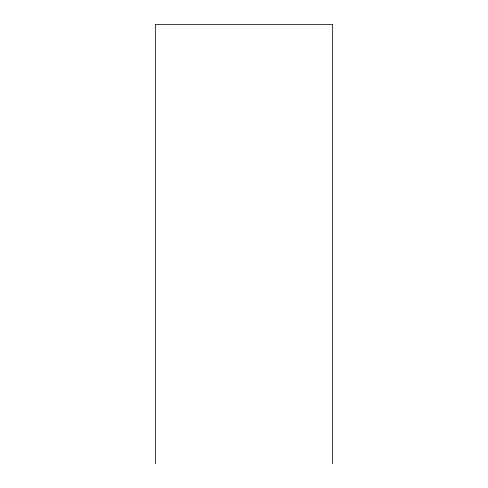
<?xml version="1.0" encoding="UTF-8"?>
<svg xmlns="http://www.w3.org/2000/svg" width="488" height="488" viewBox="0 0 488 488"><rect width="100%" height="100%" fill="white"/><g stroke="black" fill="none" stroke-linecap="round" stroke-linejoin="round"><path stroke-width="0.73" d="M332.651 463.6L332.651 24.4L155.349 24.4L155.349 463.6"/></g></svg>
